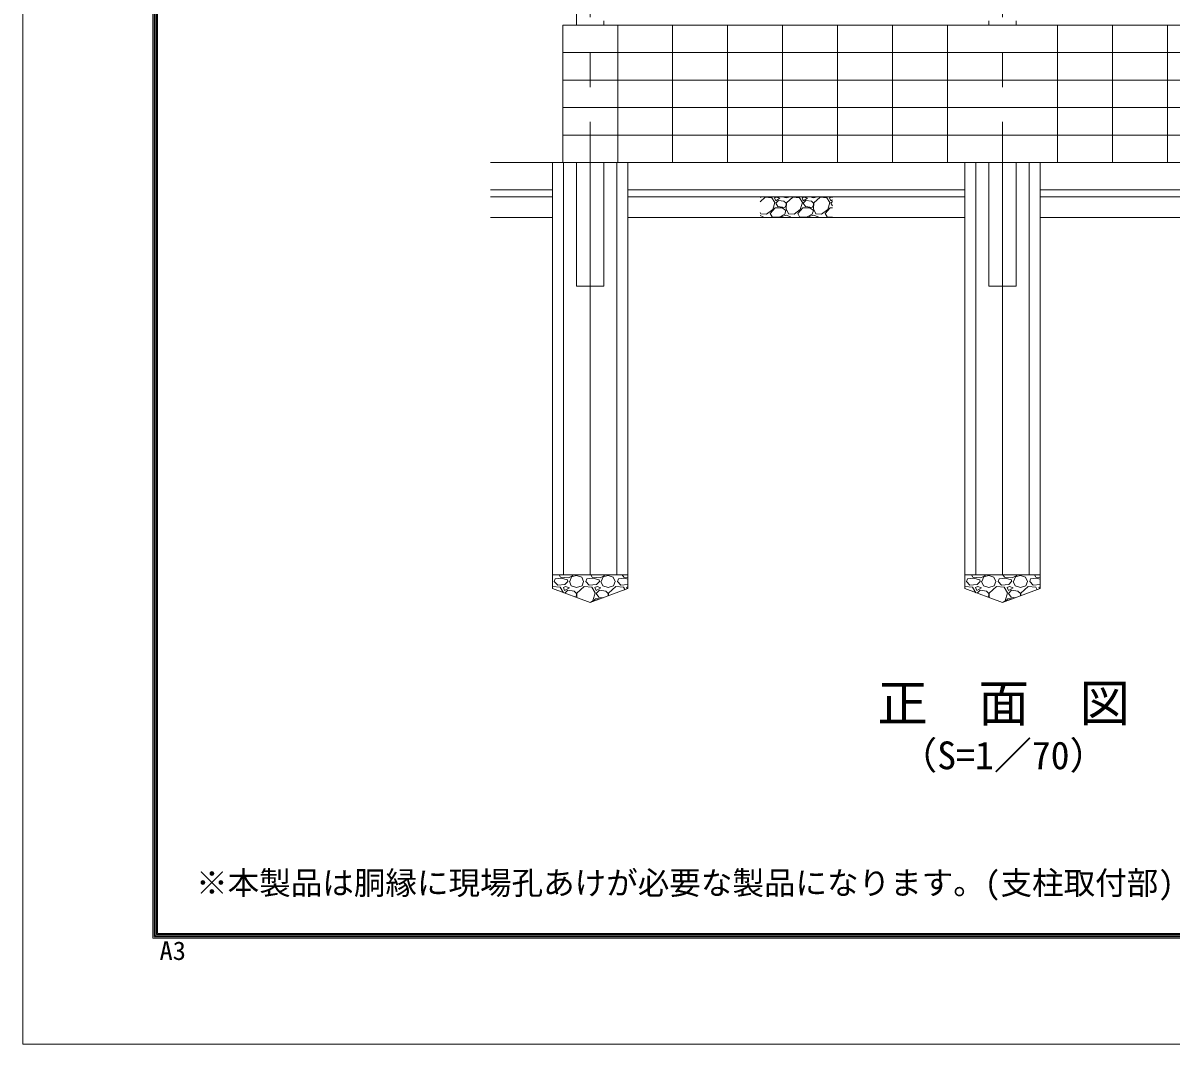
# Model space of a CAD drawing. Units: millimetres, scale not verified, with parts at other scales. Extents: x -14700 to 14700, y -10395 to 10395.
# Drawn here: x -14700 to -6346, y -10395 to -2967 of the extents above; entities that cross this region are included whole.
import ezdxf
from ezdxf.enums import TextEntityAlignment as Align

# ---------------------------------------------------------------- set-up
doc = ezdxf.new("R2010")
doc.units = ezdxf.units.MM
doc.header["$LTSCALE"] = 40
doc.linetypes.add('USER1', pattern=[50.8, 31.75, -6.35, 6.35, -6.35])
for name, color, linetype, lineweight in [('0-0_D-BMK', 2, 'USER1', 13), ('0-1_D-BGD', 7, 'Continuous', 18), ('0-3_D-DCR-HCH', 7, 'Continuous', 13), ('0-4_D-STR1', 1, 'Continuous', 18), ('0-A_D-TTL-TXT', 7, 'Continuous', 13), ('0-B_D-STR4', 7, 'Continuous', 18), ('0-C_D-TTL', 7, 'Continuous', 18)]:
    doc.layers.add(name, color=color, linetype=linetype, lineweight=lineweight)
doc.styles.add('ＭＳ ゴシック', font='')
doc.styles.get('ＭＳ ゴシック').set_extended_font_data('MS Gothic')

msp = doc.modelspace()

# ---------------------------------------------------------------- linework, layer by layer
at = {"layer": '0-0_D-BMK'}
for p, q in [((-10572.27, -4957.26), (-10572.27, 5226.52)), ((-7572.27, -4957.26), (-7572.27, 5226.52))]:
    msp.add_line(p, q, dxfattribs=at)
at = {"layer": '0-1_D-BGD'}
for p, q in [((-3822.27, -2982.26), (-10772.27, -2982.26)), ((-10772.27, -2982.26), (-10772.27, -3982.26)), ((-10372.27, -2982.26), (-10372.27, -3982.26)), ((-9972.27, -2982.26), (-9972.27, -3982.26)), ((-9572.27, -2982.26), (-9572.27, -3982.26)), ((-9172.27, -2982.26), (-9172.27, -3982.26)), ((-8772.27, -2982.26), (-8772.27, -3982.26)), ((-8372.27, -2982.26), (-8372.27, -3982.26)), ((-7972.27, -2982.26), (-7972.27, -3982.26)), ((-7172.27, -2982.26), (-7172.27, -3982.26)), ((-6772.27, -2982.26), (-6772.27, -3982.26)), ((-6372.27, -2982.26), (-6372.27, -3982.26)), ((-3822.27, -3182.26), (-10772.27, -3182.26)), ((-3822.27, -3382.26), (-10772.27, -3382.26)), ((-3822.27, -3582.26), (-10772.27, -3582.26)), ((-3822.27, -3782.26), (-10772.27, -3782.26)), ((-3822.27, -3982.26), (-11297.27, -3982.26)), ((-10847.27, -7082.26), (-10847.27, -3982.26)), ((-10297.27, -7082.26), (-10297.27, -3982.26)), ((-7847.27, -7082.26), (-7847.27, -3982.26)), ((-7297.27, -7082.26), (-7297.27, -3982.26)), ((-10847.27, -4182.26), (-11297.27, -4182.26)), ((-10847.27, -4232.26), (-11297.27, -4232.26)), ((-7847.27, -4182.26), (-10297.27, -4182.26)), ((-7847.27, -4232.26), (-10297.27, -4232.26)), ((-4847.27, -4182.26), (-7297.27, -4182.26)), ((-4847.27, -4232.26), (-7297.27, -4232.26)), ((-10847.27, -4382.26), (-11297.27, -4382.26)), ((-7847.27, -4382.26), (-10297.27, -4382.26)), ((-4847.27, -4382.26), (-7297.27, -4382.26)), ((-10297.27, -6982.26), (-10847.27, -6982.26)), ((-7297.27, -6982.26), (-7847.27, -6982.26))]:
    msp.add_line(p, q, dxfattribs=at)
at = {"layer": '0-3_D-DCR-HCH'}
for p, q in [((-9334.77, -4237.09), (-9318.35, -4232.26)), ((-9298.18, -4234.45), (-9334.77, -4267.85)), ((-9250.18, -4238.45), (-9298.18, -4234.45)), ((-9228.18, -4274.45), (-9250.18, -4238.45)), ((-9216.18, -4234.45), (-9230.18, -4240.45)), ((-9230.18, -4240.45), (-9222.18, -4260.45)), ((-9222.18, -4260.45), (-9192.18, -4242.45)), ((-9202.18, -4258.45), (-9222.18, -4278.45)), ((-9192.18, -4242.45), (-9216.18, -4234.45)), ((-9162.18, -4264.45), (-9202.18, -4258.45)), ((-9174.02, -4232.26), (-9146.18, -4240.45)), ((-9146.18, -4240.45), (-9118.35, -4232.26)), ((-9098.18, -4234.45), (-9144.18, -4276.45)), ((-9050.18, -4238.45), (-9098.18, -4234.45)), ((-9028.18, -4274.45), (-9050.18, -4238.45)), ((-9016.18, -4234.45), (-9030.18, -4240.45)), ((-9030.18, -4240.45), (-9022.18, -4260.45)), ((-9022.18, -4260.45), (-8992.18, -4242.45)), ((-9002.18, -4258.45), (-9022.18, -4278.45)), ((-8992.18, -4242.45), (-9016.18, -4234.45)), ((-8962.18, -4264.45), (-9002.18, -4258.45)), ((-8974.02, -4232.26), (-8946.18, -4240.45)), ((-8946.18, -4240.45), (-8918.35, -4232.26)), ((-8898.18, -4234.45), (-8944.18, -4276.45)), ((-8850.18, -4238.45), (-8898.18, -4234.45)), ((-8828.18, -4274.45), (-8850.18, -4238.45)), ((-8816.18, -4234.45), (-8830.18, -4240.45)), ((-8830.18, -4240.45), (-8822.18, -4260.45)), ((-8822.18, -4260.45), (-8809.77, -4253)), ((-8809.77, -4236.59), (-8816.18, -4234.45)), ((-9262.18, -4352.45), (-9226.18, -4312.45)), ((-9244.18, -4324.45), (-9228.18, -4274.45)), ((-9226.18, -4312.45), (-9174.18, -4312.45)), ((-9222.18, -4278.45), (-9206.18, -4302.45)), ((-9206.18, -4302.45), (-9156.18, -4308.45)), ((-9174.18, -4312.45), (-9148.18, -4330.45)), ((-9146.18, -4278.45), (-9162.18, -4264.45)), ((-9156.18, -4308.45), (-9146.18, -4290.45)), ((-9148.18, -4330.45), (-9156.18, -4358.45)), ((-9144.18, -4276.45), (-9146.18, -4318.45)), ((-9146.18, -4290.45), (-9146.18, -4278.45)), ((-9146.18, -4318.45), (-9130.18, -4356.45)), ((-9088.18, -4358.45), (-9044.18, -4324.45)), ((-9062.18, -4352.45), (-9026.18, -4312.45)), ((-9044.18, -4324.45), (-9028.18, -4274.45)), ((-9026.18, -4312.45), (-8974.18, -4312.45)), ((-9022.18, -4278.45), (-9006.18, -4302.45)), ((-9006.18, -4302.45), (-8956.18, -4308.45)), ((-8974.18, -4312.45), (-8948.18, -4330.45)), ((-8946.18, -4278.45), (-8962.18, -4264.45)), ((-8956.18, -4308.45), (-8946.18, -4290.45)), ((-8948.18, -4330.45), (-8956.18, -4358.45)), ((-8944.18, -4276.45), (-8946.18, -4318.45)), ((-8946.18, -4290.45), (-8946.18, -4278.45)), ((-8946.18, -4318.45), (-8930.18, -4356.45)), ((-8888.18, -4358.45), (-8844.18, -4324.45)), ((-8862.18, -4352.45), (-8826.18, -4312.45)), ((-8844.18, -4324.45), (-8828.18, -4274.45)), ((-8826.18, -4312.45), (-8809.77, -4312.45)), ((-8809.77, -4266.04), (-8822.18, -4278.45)), ((-8822.18, -4278.45), (-8809.77, -4297.07)), ((-9334.77, -4345.56), (-9330.18, -4356.45)), ((-9334.77, -4368.73), (-9314.18, -4376.45)), ((-9314.18, -4376.45), (-9311.5, -4382.26)), ((-9248.18, -4376.45), (-9262.18, -4352.45)), ((-9198.18, -4380.45), (-9248.18, -4376.45)), ((-9156.18, -4358.45), (-9198.18, -4380.45)), ((-9181.53, -4382.26), (-9178.18, -4374.45)), ((-9178.18, -4374.45), (-9146.18, -4364.45)), ((-9146.18, -4364.45), (-9114.18, -4376.45)), ((-9130.18, -4356.45), (-9088.18, -4358.45)), ((-9114.18, -4376.45), (-9111.5, -4382.26)), ((-9048.18, -4376.45), (-9062.18, -4352.45)), ((-8998.18, -4380.45), (-9048.18, -4376.45)), ((-8956.18, -4358.45), (-8998.18, -4380.45)), ((-8981.53, -4382.26), (-8978.18, -4374.45)), ((-8978.18, -4374.45), (-8946.18, -4364.45)), ((-8946.18, -4364.45), (-8914.18, -4376.45)), ((-8930.18, -4356.45), (-8888.18, -4358.45)), ((-8914.18, -4376.45), (-8911.5, -4382.26)), ((-8848.18, -4376.45), (-8862.18, -4352.45)), ((-8809.77, -4379.52), (-8848.18, -4376.45)), ((-10834.32, -7029.61), (-10827.42, -7011.21)), ((-10783.72, -7006.61), (-10827.42, -7011.21)), ((-10788.32, -6999.71), (-10798.5, -6982.26)), ((-10730.82, -7004.31), (-10788.32, -6999.71)), ((-10737.72, -7018.11), (-10783.72, -7006.61)), ((-10688.73, -6982.26), (-10730.82, -7004.31)), ((-10721.62, -7029.61), (-10707.82, -6997.41)), ((-10707.82, -6997.41), (-10671.02, -6985.91)), ((-10671.02, -6985.91), (-10634.22, -6999.71)), ((-10634.22, -6999.71), (-10620.42, -7029.61)), ((-10604.32, -7029.61), (-10597.42, -7011.21)), ((-10553.72, -7006.61), (-10597.42, -7011.21)), ((-10558.32, -6999.71), (-10568.5, -6982.26)), ((-10500.82, -7004.31), (-10558.32, -6999.71)), ((-10507.72, -7018.11), (-10553.72, -7006.61)), ((-10458.73, -6982.26), (-10500.82, -7004.31)), ((-10491.62, -7029.61), (-10477.82, -6997.41)), ((-10477.82, -6997.41), (-10441.02, -6985.91)), ((-10441.02, -6985.91), (-10404.22, -6999.71)), ((-10404.22, -6999.71), (-10390.42, -7029.61)), ((-10374.32, -7029.61), (-10367.42, -7011.21)), ((-10323.72, -7006.61), (-10367.42, -7011.21)), ((-10328.32, -6999.71), (-10338.5, -6982.26)), ((-10297.27, -7002.19), (-10328.32, -6999.71)), ((-10297.27, -7013.22), (-10323.72, -7006.61)), ((-7834.32, -7029.61), (-7827.42, -7011.21)), ((-7783.72, -7006.61), (-7827.42, -7011.21)), ((-7788.32, -6999.71), (-7798.5, -6982.26)), ((-7730.82, -7004.31), (-7788.32, -6999.71)), ((-7737.72, -7018.11), (-7783.72, -7006.61)), ((-7688.73, -6982.26), (-7730.82, -7004.31)), ((-7721.62, -7029.61), (-7707.82, -6997.41)), ((-7707.82, -6997.41), (-7671.02, -6985.91)), ((-7671.02, -6985.91), (-7634.22, -6999.71)), ((-7634.22, -6999.71), (-7620.42, -7029.61)), ((-7604.32, -7029.61), (-7597.42, -7011.21)), ((-7553.72, -7006.61), (-7597.42, -7011.21)), ((-7558.32, -6999.71), (-7568.5, -6982.26)), ((-7500.82, -7004.31), (-7558.32, -6999.71)), ((-7507.72, -7018.11), (-7553.72, -7006.61)), ((-7458.73, -6982.26), (-7500.82, -7004.31)), ((-7491.62, -7029.61), (-7477.82, -6997.41)), ((-7477.82, -6997.41), (-7441.02, -6985.91)), ((-7441.02, -6985.91), (-7404.22, -6999.71)), ((-7404.22, -6999.71), (-7390.42, -7029.61)), ((-7374.32, -7029.61), (-7367.42, -7011.21)), ((-7323.72, -7006.61), (-7367.42, -7011.21)), ((-7328.32, -6999.71), (-7338.5, -6982.26)), ((-7297.27, -7002.19), (-7328.32, -6999.71)), ((-7297.27, -7013.22), (-7323.72, -7006.61)), ((-10845.82, -7066.41), (-10847.27, -7067.73)), ((-10790.62, -7071.01), (-10845.82, -7066.41)), ((-10809.02, -7057.21), (-10834.32, -7029.61)), ((-10756.12, -7052.61), (-10809.02, -7057.21)), ((-10765.6, -7111.96), (-10790.62, -7071.01)), ((-10751.52, -7066.41), (-10767.62, -7073.31)), ((-10767.62, -7073.31), (-10758.42, -7096.31)), ((-10758.42, -7096.31), (-10723.92, -7075.61)), ((-10735.42, -7094.01), (-10756.63, -7115.22)), ((-10735.42, -7029.61), (-10756.12, -7052.61)), ((-10723.92, -7075.61), (-10751.52, -7066.41)), ((-10735.42, -7029.61), (-10737.72, -7018.11)), ((-10689.42, -7100.91), (-10735.42, -7094.01)), ((-10723.92, -7029.61), (-10710.12, -7061.81)), ((-10710.12, -7061.81), (-10671.02, -7073.31)), ((-10671.02, -7117.01), (-10689.42, -7100.91)), ((-10671.02, -7073.31), (-10631.92, -7061.81)), ((-10615.82, -7066.41), (-10668.72, -7114.71)), ((-10631.92, -7061.81), (-10620.42, -7029.61)), ((-10560.62, -7071.01), (-10615.82, -7066.41)), ((-10579.02, -7057.21), (-10604.32, -7029.61)), ((-10526.12, -7052.61), (-10579.02, -7057.21)), ((-10535.32, -7112.41), (-10560.62, -7071.01)), ((-10521.52, -7066.41), (-10537.62, -7073.31)), ((-10537.62, -7073.31), (-10528.42, -7096.31)), ((-10528.42, -7096.31), (-10493.92, -7075.61)), ((-10505.42, -7094.01), (-10528.42, -7117.01)), ((-10505.42, -7029.61), (-10526.12, -7052.61)), ((-10493.92, -7075.61), (-10521.52, -7066.41)), ((-10505.42, -7029.61), (-10507.72, -7018.11)), ((-10459.42, -7100.91), (-10505.42, -7094.01)), ((-10493.92, -7029.61), (-10480.12, -7061.81)), ((-10480.12, -7061.81), (-10441.02, -7073.31)), ((-10441.02, -7117.01), (-10459.42, -7100.91)), ((-10441.02, -7073.31), (-10401.92, -7061.81)), ((-10385.82, -7066.41), (-10438.72, -7114.71)), ((-10401.92, -7061.81), (-10390.42, -7029.61)), ((-10330.62, -7071.01), (-10385.82, -7066.41)), ((-10349.02, -7057.21), (-10374.32, -7029.61)), ((-10297.27, -7052.71), (-10349.02, -7057.21)), ((-10318.93, -7090.14), (-10330.62, -7071.01)), ((-10297.27, -7068.87), (-10307.62, -7073.31)), ((-10307.62, -7073.31), (-10303.18, -7084.41)), ((-7845.82, -7066.41), (-7847.27, -7067.73)), ((-7790.62, -7071.01), (-7845.82, -7066.41)), ((-7809.02, -7057.21), (-7834.32, -7029.61)), ((-7756.12, -7052.61), (-7809.02, -7057.21)), ((-7765.6, -7111.96), (-7790.62, -7071.01)), ((-7751.52, -7066.41), (-7767.62, -7073.31)), ((-7767.62, -7073.31), (-7758.42, -7096.31)), ((-7758.42, -7096.31), (-7723.92, -7075.61)), ((-7735.42, -7094.01), (-7756.63, -7115.22)), ((-7735.42, -7029.61), (-7756.12, -7052.61)), ((-7723.92, -7075.61), (-7751.52, -7066.41)), ((-7735.42, -7029.61), (-7737.72, -7018.11)), ((-7689.42, -7100.91), (-7735.42, -7094.01)), ((-7723.92, -7029.61), (-7710.12, -7061.81)), ((-7710.12, -7061.81), (-7671.02, -7073.31)), ((-7671.02, -7117.01), (-7689.42, -7100.91)), ((-7671.02, -7073.31), (-7631.92, -7061.81)), ((-7615.82, -7066.41), (-7668.72, -7114.71)), ((-7631.92, -7061.81), (-7620.42, -7029.61)), ((-7560.62, -7071.01), (-7615.82, -7066.41)), ((-7579.02, -7057.21), (-7604.32, -7029.61)), ((-7526.12, -7052.61), (-7579.02, -7057.21)), ((-7535.32, -7112.41), (-7560.62, -7071.01)), ((-7521.52, -7066.41), (-7537.62, -7073.31)), ((-7537.62, -7073.31), (-7528.42, -7096.31)), ((-7528.42, -7096.31), (-7493.92, -7075.61)), ((-7505.42, -7094.01), (-7528.42, -7117.01)), ((-7505.42, -7029.61), (-7526.12, -7052.61)), ((-7493.92, -7075.61), (-7521.52, -7066.41)), ((-7505.42, -7029.61), (-7507.72, -7018.11)), ((-7459.42, -7100.91), (-7505.42, -7094.01)), ((-7493.92, -7029.61), (-7480.12, -7061.81)), ((-7480.12, -7061.81), (-7441.02, -7073.31)), ((-7441.02, -7117.01), (-7459.42, -7100.91)), ((-7441.02, -7073.31), (-7401.92, -7061.81)), ((-7385.82, -7066.41), (-7438.72, -7114.71)), ((-7401.92, -7061.81), (-7390.42, -7029.61)), ((-7330.62, -7071.01), (-7385.82, -7066.41)), ((-7349.02, -7057.21), (-7374.32, -7029.61)), ((-7297.27, -7052.71), (-7349.02, -7057.21)), ((-7318.93, -7090.14), (-7330.62, -7071.01)), ((-7297.27, -7068.87), (-7307.62, -7073.31)), ((-7307.62, -7073.31), (-7303.18, -7084.41)), ((-10678.21, -7143.74), (-10671.02, -7130.81)), ((-10671.02, -7130.81), (-10671.02, -7117.01)), ((-10668.72, -7114.71), (-10670.24, -7146.63)), ((-10567.44, -7180.51), (-10553.72, -7169.91)), ((-10553.72, -7169.91), (-10535.32, -7112.41)), ((-10548.92, -7173.77), (-10533.02, -7156.11)), ((-10533.02, -7156.11), (-10500.35, -7156.11)), ((-10528.42, -7117.01), (-10510.02, -7144.61)), ((-10510.02, -7144.61), (-10478.97, -7148.34)), ((-10443.62, -7135.48), (-10441.02, -7130.81)), ((-10441.02, -7130.81), (-10441.02, -7117.01)), ((-10438.72, -7114.71), (-10439.64, -7134.04)), ((-7678.21, -7143.74), (-7671.02, -7130.81)), ((-7671.02, -7130.81), (-7671.02, -7117.01)), ((-7668.72, -7114.71), (-7670.24, -7146.63)), ((-7567.44, -7180.51), (-7553.72, -7169.91)), ((-7553.72, -7169.91), (-7535.32, -7112.41)), ((-7548.92, -7173.77), (-7533.02, -7156.11)), ((-7533.02, -7156.11), (-7500.35, -7156.11)), ((-7528.42, -7117.01), (-7510.02, -7144.61)), ((-7510.02, -7144.61), (-7478.97, -7148.34)), ((-7443.62, -7135.48), (-7441.02, -7130.81)), ((-7441.02, -7130.81), (-7441.02, -7117.01)), ((-7438.72, -7114.71), (-7439.64, -7134.04))]:
    msp.add_line(p, q, dxfattribs=at)
msp.add_lwpolyline([(-9330.18, -4356.45), (-9288.18, -4358.45), (-9244.18, -4324.45)], dxfattribs=at)
at = {"layer": '0-4_D-STR1'}
for p, q in [((-10672.27, 5186.17), (-10672.27, -2982.26)), ((-10472.27, -2982.26), (-10472.27, -2952.26)), ((-7672.27, -2952.26), (-7672.27, -2982.26)), ((-7472.27, -2982.26), (-7472.27, -2952.26)), ((-10672.27, -3982.26), (-10672.27, -4882.26)), ((-7672.27, -3982.26), (-7672.27, -4882.26))]:
    msp.add_line(p, q, dxfattribs=at)
for points in [[(-10672.27, -4882.26), (-10472.27, -4882.26), (-10472.27, -3982.26)], [(-7672.27, -4882.26), (-7472.27, -4882.26), (-7472.27, -3982.26)]]:
    msp.add_lwpolyline(points, dxfattribs=at)
at = {"layer": '0-B_D-STR4'}
for p, q in [((-10766.72, -6982.26), (-10766.72, -3982.26)), ((-10572.27, -6982.26), (-10572.27, -3982.26)), ((-10377.81, -6982.26), (-10377.81, -3982.26)), ((-7766.72, -6982.26), (-7766.72, -3982.26)), ((-7572.27, -6982.26), (-7572.27, -3982.26)), ((-7377.81, -6982.26), (-7377.81, -3982.26))]:
    msp.add_line(p, q, dxfattribs=at)
for points in [[(-10847.27, -7082.26), (-10572.27, -7182.26), (-10297.27, -7082.26)], [(-7847.27, -7082.26), (-7572.27, -7182.26), (-7297.27, -7082.26)]]:
    msp.add_lwpolyline(points, dxfattribs=at)
at = {"layer": '0-C_D-TTL', "color": 2}
msp.add_lwpolyline([(-14700, 10395), (14700, 10395), (14700, -10395), (-14700, -10395)], close=True, dxfattribs=at)
at = {"layer": '0-C_D-TTL'}
for points in [[(-13755, 9625), (13755, 9625), (13755, -9625), (-13755, -9625)], [(-13746.25, 9616.25), (13746.25, 9616.25), (13746.25, -9616.25), (-13746.25, -9616.25)], [(-13737.5, 9607.5), (13737.5, 9607.5), (13737.5, -9607.5), (-13737.5, -9607.5)], [(-13728.75, 9598.75), (13728.75, 9598.75), (13728.75, -9598.75), (-13728.75, -9598.75)], [(-13720, 9590), (13720, 9590), (13720, -9590), (-13720, -9590)]]:
    msp.add_lwpolyline(points, close=True, dxfattribs=at)

# ---------------------------------------------------------------- texts
at = {"layer": '0-A_D-TTL-TXT', "style": 'ＭＳ ゴシック'}
for s, height, p in [('正\u3000面\u3000図', 269.5, (-8481.91, -8130.37)), ('（S=1／70）', 202.1, (-8322.72, -8456.57)), ('※本製品は胴縁に現場孔あけが必要な製品になります。(支柱取付部)', 168.3, (-13440, -9357.61))]:
    msp.add_text(s, height=height, dxfattribs=at).set_placement(p, align=Align.BOTTOM_LEFT)
at = {"layer": '0-C_D-TTL', "style": 'ＭＳ ゴシック', "width": 1.05}
msp.add_text('A3', height=134.6, dxfattribs=at).set_placement((-13706.31, -9823.84), align=Align.BOTTOM_LEFT)

doc.saveas('drawing.dxf')
